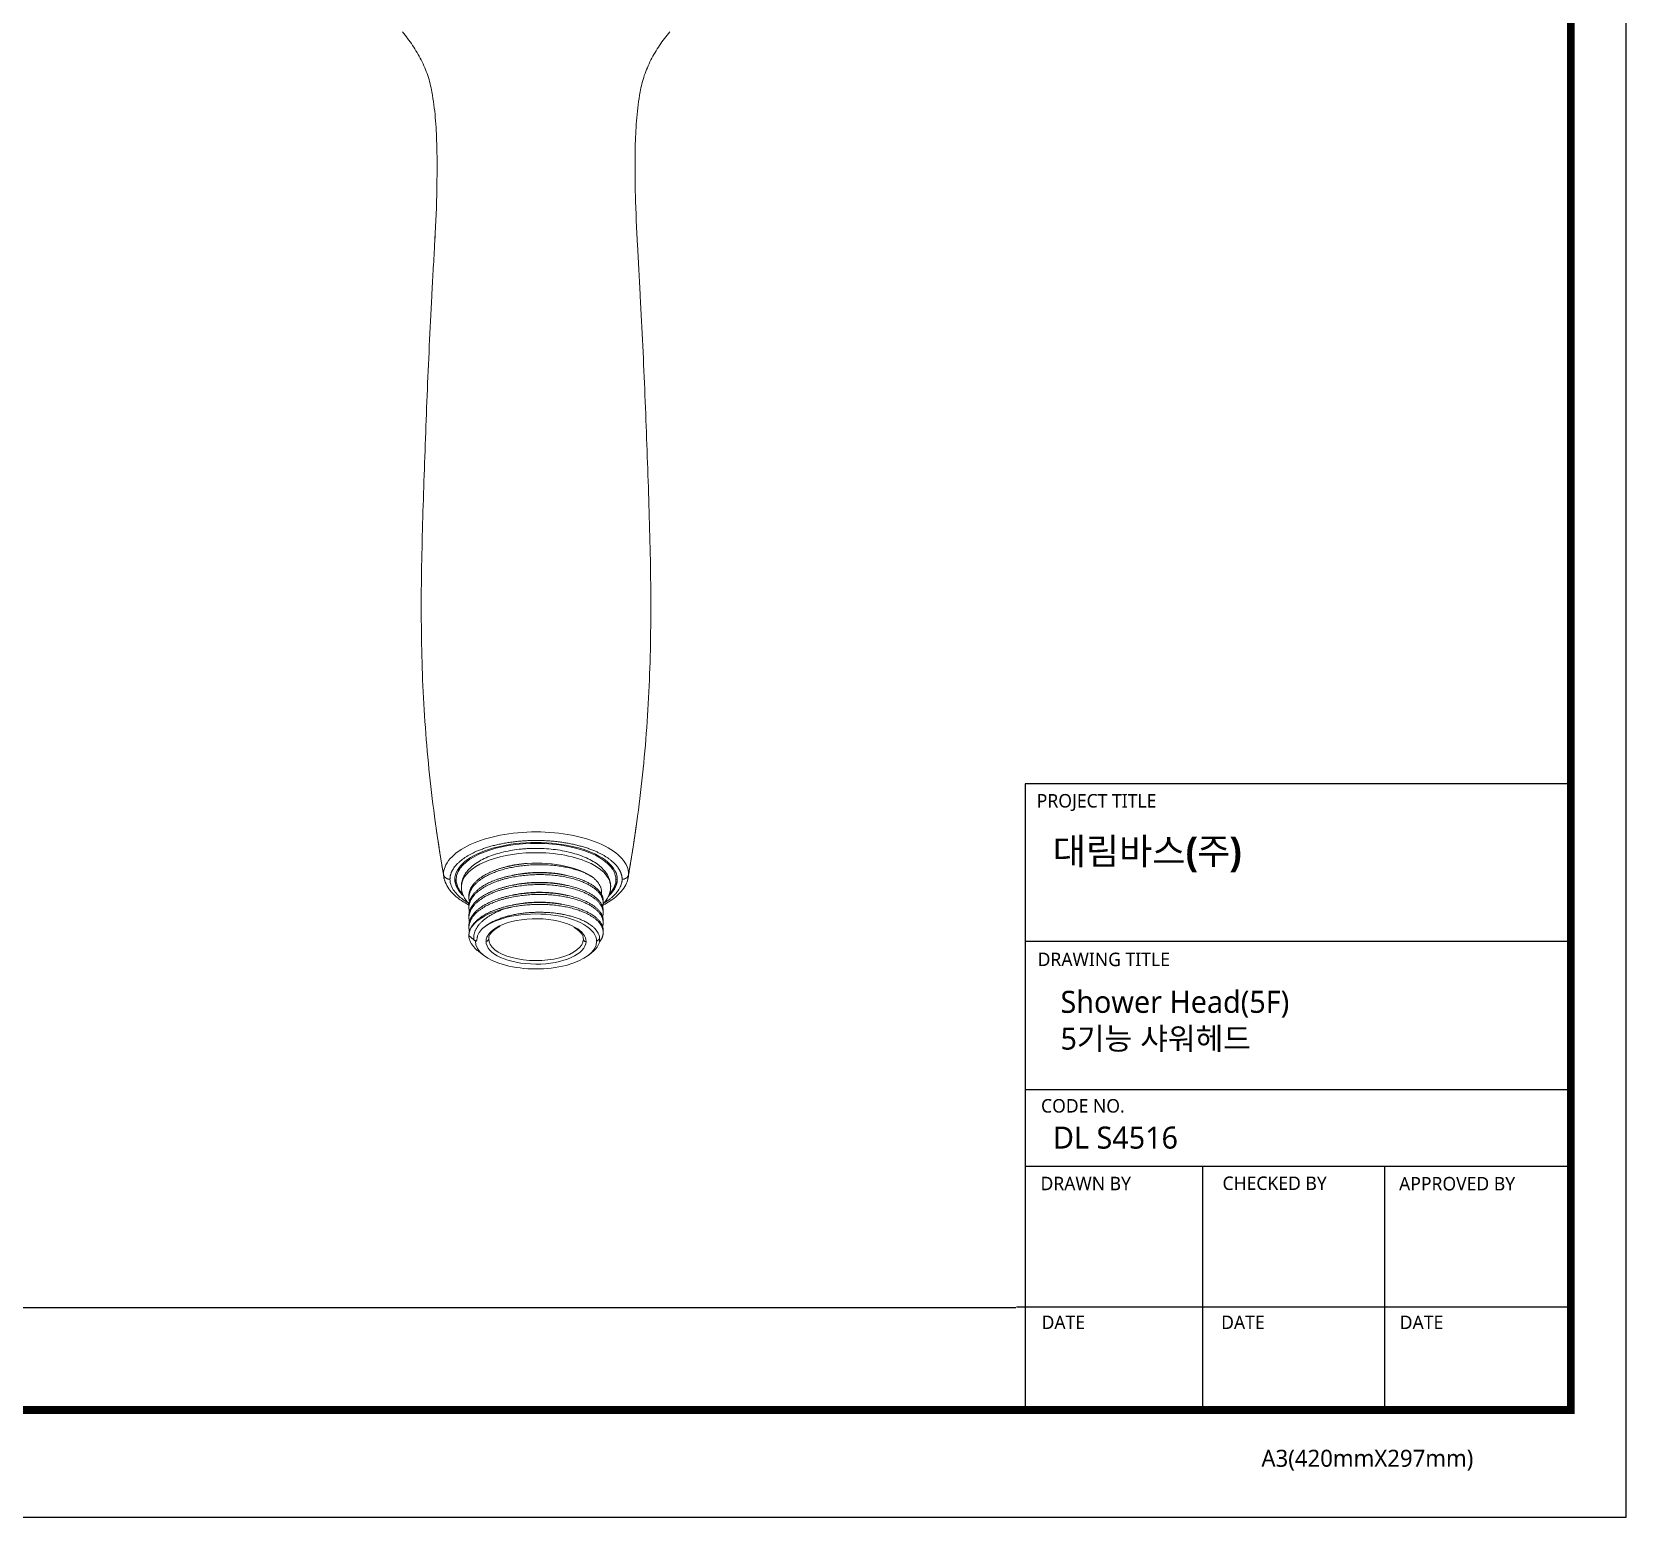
# Model space of a CAD drawing. Extents: x 541 to 1062, y 0 to 382.
# Drawn here: x 818.7 to 1062.1, y 0 to 226.8 of the extents above; entities that cross this region are included whole.
import ezdxf

# ---------------------------------------------------------------- set-up
doc = ezdxf.new("R2010")
doc.units = 0
doc.header["$LTSCALE"] = 10
doc.header["$MEASUREMENT"] = 0
doc.layers.get('0').update_dxf_attribs({"linetype": 'CONTINUOUS'})
doc.layers.add('1', color=7, linetype='CONTINUOUS')
doc.styles.add('Daelim Dimension', font='')
doc.styles.get('Daelim Dimension').set_extended_font_data('NanumGothic')

msp = doc.modelspace()

# ---------------------------------------------------------------- linework, layer by layer
at = {"color": 5, "ltscale": 40}
for p, q in [((1053.71, 111.97), (970.4, 111.97)), ((1053.71, 87.89), (970.4, 87.89)), ((1053.71, 87.89), (970.4, 87.89)), ((1053.71, 65.24), (970.4, 65.24)), ((1053.71, 65.24), (970.4, 65.24)), ((1053.71, 53.55), (970.4, 53.55)), ((1053.71, 53.55), (970.4, 53.55)), ((997.46, 53.55), (997.46, 16.36)), ((1025.23, 53.55), (1025.23, 16.36)), ((1053.71, 32.07), (969.08, 32.07)), ((1053.71, 32.07), (971.05, 32.07)), ((1053.71, 16.36), (982.31, 16.36))]:
    msp.add_line(p, q, dxfattribs=at)
at = {"color": 5, "ltscale": 0.5}
msp.add_line((970.4, 111.97), (970.4, 15.85), dxfattribs=at)
at = {"color": 5}
msp.add_line((549.21, 32.01), (968.98, 32.01), dxfattribs=at)
at = {"ltscale": 0.5}
msp.add_lwpolyline([(540.83, 0), (1062.15, 0), (1062.15, 381.98), (540.83, 381.98)], close=True, dxfattribs=at)
at = {"color": 5, "linetype": 'ByBlock', "lineweight": 200, "const_width": 1.2}
msp.add_lwpolyline([(549.21, 16.36), (1053.71, 16.36), (1053.71, 373.11), (549.21, 373.11)], close=True, dxfattribs=at)
at = {"layer": '1', "color": 7, "linetype": 'Continuous', "lineweight": 18}
for p, q in [((885.45, 94.61), (885.45, 94.89)), ((885.45, 93.1), (885.45, 93.37)), ((905.95, 93.82), (905.95, 94.1)), ((905.95, 92.31), (905.95, 92.59)), ((885.45, 91.58), (885.45, 91.86)), ((885.45, 90.07), (885.45, 90.35)), ((905.95, 90.79), (905.95, 91.07)), ((885.45, 88.8), (885.45, 88.79)), ((886.62, 87.92), (886.45, 87.93)), ((902.93, 88.24), (902.93, 88.24)), ((905.95, 89.28), (905.95, 89.56)), ((886.96, 86.36), (887.74, 85.76)), ((903.66, 85.76), (904.13, 86.12))]:
    msp.add_line(p, q, dxfattribs=at)
at = {"layer": '1', "color": 7, "linetype": 'Continuous', "lineweight": 13}
for p, q in [((885.45, 88.82), (885.45, 88.83)), ((886.2, 88.15), (885.45, 88.82)), ((904.95, 87.87), (905.41, 88.29))]:
    msp.add_line(p, q, dxfattribs=at)
at = {"layer": '1', "color": 7, "linetype": 'Continuous', "lineweight": 18}
for centre, major_axis, start_param, end_param in [((895.7, 97.38), (-12.4, 0), 4.712389, 6.723401), ((895.7, 97.34), (12.2, 0), 0.095153, 3.007016), ((895.7, 97.38), (-12.4, 0), 2.683215, 4.712389), ((895.7, 95.21), (-10.25, 0), 3.687057, 4.846963), ((895.7, 97.52), (-12.4, 0), 0.012538, 0.424431), ((895.7, 97.52), (-12.4, 0), 2.715241, 3.135576), ((895.7, 97.34), (12.2, 0), 3.389505, 3.517034), ((895.7, 97.34), (12.2, 0), 5.89576, 5.975821), ((895.7, 88.79), (-10.25, 0), 5.16907, 6.277169), ((895.7, 87.9), (9.25, 0), 6.277169, 8.937256), ((895.7, 87.9), (-7.63, 0), 3.809693, 5.547583), ((895.7, 88.79), (-10.25, 0), 6.277169, 6.325749), ((895.7, 87.9), (9.25, 0), 3.135576, 6.277169)]:
    msp.add_ellipse(centre, major_axis=major_axis, ratio=0.45399, start_param=start_param, end_param=end_param, dxfattribs=at)
at = {"layer": '1', "color": 7, "linetype": 'Continuous', "lineweight": 13}
for centre, major_axis, ratio, start_param, end_param in [((895.7, 96.28), (-11.4, 0), 0.45399, 4.851445, 6.276942), ((895.7, 96.28), (-11.4, 0), 0.45399, 3.13535, 4.851445), ((883.5, 97.56), (0.2, -0.003), 0.89099, 3.34479, 4.724197), ((895.7, 97.34), (12.2, 0), 0.45399, 3.135576, 3.389505), ((895.7, 97.34), (12.2, 0), 0.45399, 3.007016, 3.135576), ((895.7, 97.34), (12.2, 0), 0.45399, 6.277169, 6.378338), ((907.9, 97.49), (-0.2, 0.003), 0.89099, 1.582604, 3.041263), ((895.7, 97.34), (12.2, 0), 0.45399, 5.975821, 6.277169), ((895.7, 87.9), (-7.63, 0), 0.45399, 5.547583, 6.277169), ((895.7, 87.9), (-7.63, 0), 0.45399, 6.277169, 9.418761), ((888.07, 88.28), (0.4, -0.005), 0.89099, 4.724197, 6.294993), ((895.7, 88.26), (7.23, 0), 0.45399, 3.135576, 6.277169), ((895.7, 87.9), (-7.63, 0), 0.45399, 3.135576, 3.809693), ((903.33, 88.24), (-0.4, 0.005), 0.89099, 0.011808, 1.582604)]:
    msp.add_ellipse(centre, major_axis=major_axis, ratio=ratio, start_param=start_param, end_param=end_param, dxfattribs=at)
at = {"layer": '1', "color": 7, "linetype": 'Continuous', "lineweight": 18}
for points, knots in [([(875.29, 226.78), (875.84, 226.12), (876.36, 225.43), (877.32, 224), (878.21, 222.52), (878.89, 220.92), (879.44, 219.29), (879.65, 218.46), (879.8, 217.61)], [0, 0, 0, 0, 0.25, 0.25, 0.5, 0.75, 0.75, 1, 1, 1, 1]), ([(911.6, 217.61), (911.75, 218.46), (911.96, 219.29), (912.51, 220.92), (913.19, 222.52), (914.08, 224), (915.04, 225.43), (915.56, 226.12), (916.11, 226.78)], [0, 0, 0, 0, 0.25, 0.25, 0.5, 0.75, 0.75, 1, 1, 1, 1]), ([(879.8, 217.61), (880.04, 216.31), (880.2, 214.99), (880.44, 212.35), (880.5, 211.04), (880.58, 208.4), (880.59, 207.09), (880.58, 204.47), (880.57, 203.17), (880.47, 199.27), (880.34, 196.69), (880.13, 192.83), (880.06, 191.55), (879.92, 188.99), (879.85, 187.72), (879.64, 183.89), (879.52, 181.35), (879.28, 176.3), (879.17, 173.78), (878.96, 168.76), (878.87, 166.26), (878.69, 161.28), (878.6, 158.8), (878.44, 153.85), (878.37, 151.38), (878.25, 146.45), (878.2, 144), (878.15, 136.64), (878.21, 131.77), (878.53, 124.49), (878.68, 122.07), (879.05, 117.24), (879.27, 114.84), (880.06, 107.64), (880.74, 102.87), (881.57, 98.14)], [0, 0, 0, 0, 0.03125, 0.03125, 0.0625, 0.0625, 0.09375, 0.09375, 0.125, 0.125, 0.1875, 0.1875, 0.21875, 0.21875, 0.25, 0.25, 0.3125, 0.3125, 0.375, 0.375, 0.4375, 0.4375, 0.5, 0.5, 0.5625, 0.5625, 0.625, 0.625, 0.75, 0.75, 0.8125, 0.8125, 0.875, 0.875, 1, 1, 1, 1]), ([(909.83, 98.14), (910.66, 102.87), (911.34, 107.64), (912.13, 114.84), (912.35, 117.24), (912.72, 122.07), (912.87, 124.49), (913.19, 131.77), (913.25, 136.64), (913.2, 144), (913.15, 146.45), (913.03, 151.38), (912.96, 153.85), (912.8, 158.8), (912.71, 161.28), (912.53, 166.26), (912.44, 168.76), (912.23, 173.78), (912.12, 176.3), (911.88, 181.35), (911.76, 183.89), (911.55, 187.72), (911.48, 188.99), (911.34, 191.55), (911.27, 192.83), (911.06, 196.69), (910.93, 199.27), (910.84, 203.17), (910.82, 204.47), (910.81, 207.09), (910.82, 208.4), (910.9, 211.04), (910.97, 212.35), (911.2, 214.99), (911.36, 216.31), (911.6, 217.61)], [0, 0, 0, 0, 0.125, 0.125, 0.1875, 0.1875, 0.25, 0.25, 0.375, 0.375, 0.4375, 0.4375, 0.5, 0.5, 0.5625, 0.5625, 0.625, 0.625, 0.6875, 0.6875, 0.75, 0.75, 0.78125, 0.78125, 0.8125, 0.8125, 0.875, 0.875, 0.90625, 0.90625, 0.9375, 0.9375, 0.96875, 0.96875, 1, 1, 1, 1]), ([(894.21, 102.06), (893.96, 102.04), (893.24, 101.99), (892.08, 101.84), (890.75, 101.57), (889.49, 101.23), (888.32, 100.81), (887.26, 100.3), (886.33, 99.72), (885.57, 99.08), (884.98, 98.39), (884.58, 97.69), (884.35, 97), (884.31, 96.54), (884.32, 96.32)], [0, 0, 0, 0, 0.047848, 0.138584, 0.229612, 0.321077, 0.413172, 0.506102, 0.600015, 0.694751, 0.778988, 0.858844, 0.93518, 1, 1, 1, 1]), ([(892.04, 99.5), (892.09, 99.51), (892.13, 99.52), (892.29, 99.55), (892.41, 99.57), (892.64, 99.61), (892.76, 99.63), (893.11, 99.68), (893.59, 99.75), (894.08, 99.8), (894.33, 99.82)], [0, 0, 0, 0, 0.06206, 0.06206, 0.218384, 0.218384, 0.374707, 0.374707, 0.687353, 1, 1, 1, 1]), ([(907.08, 96.23), (907.09, 96.28), (907.12, 96.6), (907, 97.17), (906.72, 97.9), (906.27, 98.59), (905.65, 99.25), (904.87, 99.86), (903.93, 100.41), (902.85, 100.9), (901.66, 101.31), (900.38, 101.64), (899.04, 101.88), (897.64, 102.04), (896.21, 102.11), (895.07, 102.11), (894.4, 102.07), (894.21, 102.06)], [0, 0, 0, 0, 0.013784, 0.07953, 0.145035, 0.21244, 0.283362, 0.35795, 0.434879, 0.51242, 0.589563, 0.666176, 0.742337, 0.818175, 0.893817, 0.969382, 1, 1, 1, 1]), ([(881.57, 98.14), (881.58, 98.09), (881.59, 98.04), (881.63, 97.95), (881.65, 97.9), (881.71, 97.8), (881.74, 97.76), (881.82, 97.68), (881.86, 97.64), (881.95, 97.56), (882, 97.53), (882.11, 97.48), (882.16, 97.46), (882.28, 97.42), (882.33, 97.41), (882.45, 97.39), (882.5, 97.39), (882.56, 97.39)], [0, 0, 0, 0, 0.125, 0.125, 0.25, 0.25, 0.375, 0.375, 0.5, 0.5, 0.625, 0.625, 0.75, 0.75, 0.875, 0.875, 1, 1, 1, 1]), ([(904.46, 97.62), (904.59, 97.51), (904.71, 97.4), (904.93, 97.18), (905.13, 96.96), (905.29, 96.73), (905.43, 96.49), (905.49, 96.38), (905.55, 96.23), (905.56, 96.2), (905.58, 96.14), (905.6, 96.11), (905.62, 96.02), (905.64, 95.95), (905.68, 95.77), (905.7, 95.65), (905.72, 95.41), (905.71, 95.29), (905.7, 95.15), (905.69, 95.12), (905.69, 95.1)], [0, 0, 0, 0, 0.138802, 0.138802, 0.277604, 0.416406, 0.416406, 0.555208, 0.555208, 0.589909, 0.589909, 0.62461, 0.62461, 0.694011, 0.694011, 0.832813, 0.832813, 0.971615, 0.971615, 1, 1, 1, 1]), ([(908.85, 97.38), (908.85, 97.38), (908.87, 97.38), (908.9, 97.38), (908.95, 97.39), (909.02, 97.39), (909.11, 97.41), (909.22, 97.45), (909.35, 97.5), (909.44, 97.56), (909.5, 97.6), (909.53, 97.62), (909.56, 97.65), (909.58, 97.67), (909.61, 97.7), (909.63, 97.72), (909.65, 97.75), (909.67, 97.77), (909.69, 97.8), (909.71, 97.83), (909.73, 97.86), (909.74, 97.88), (909.76, 97.91), (909.77, 97.94), (909.78, 97.97), (909.79, 98), (909.8, 98.03), (909.81, 98.05), (909.82, 98.08), (909.83, 98.11), (909.83, 98.13), (909.83, 98.14)], [0, 0, 0, 0, 0.009749, 0.032684, 0.06924, 0.120049, 0.185852, 0.267354, 0.364989, 0.478602, 0.505443, 0.532183, 0.558803, 0.585285, 0.61161, 0.637763, 0.663725, 0.689481, 0.715017, 0.740319, 0.765372, 0.790165, 0.814687, 0.838926, 0.862873, 0.88652, 0.909858, 0.932881, 0.955582, 0.977957, 1, 1, 1, 1]), ([(909.69, 97.31), (909.71, 97.38), (909.79, 97.66), (909.82, 97.93), (909.83, 98.14)], [0, 0, 0, 0, 0.263623, 1, 1, 1, 1]), ([(881.76, 97.2), (881.86, 96.85), (882.16, 96.18), (882.86, 95.31), (883.59, 94.64), (884.41, 94.04), (885.05, 93.67), (885.46, 93.46)], [0, 0, 0, 0, 0.236239, 0.457768, 0.634453, 0.778069, 1, 1, 1, 1]), ([(884.32, 96.32), (884.31, 96.27), (884.28, 95.96), (884.4, 95.39), (884.68, 94.65), (885.07, 94.05), (885.37, 93.71), (885.5, 93.58)], [0, 0, 0, 0, 0.054115, 0.312228, 0.569391, 0.834018, 1, 1, 1, 1]), ([(905.72, 93.4), (905.76, 93.43), (906.01, 93.68), (906.42, 94.16), (906.82, 94.86), (907.05, 95.55), (907.09, 96.01), (907.08, 96.23)], [0, 0, 0, 0, 0.048141, 0.310818, 0.559832, 0.797872, 1, 1, 1, 1]), ([(905.73, 93.35), (906.07, 93.52), (906.74, 93.88), (907.69, 94.53), (908.58, 95.32), (909.3, 96.26), (909.58, 96.94), (909.67, 97.28)], [0, 0, 0, 0, 0.170996, 0.347926, 0.550739, 0.779898, 1, 1, 1, 1]), ([(886.2, 88.15), (886.19, 88.27), (886.18, 88.39), (886.18, 88.62), (886.2, 88.86), (886.28, 89.21), (886.36, 89.44), (886.44, 89.61), (886.47, 89.67), (886.52, 89.79), (886.55, 89.84), (886.65, 90.01), (886.8, 90.24), (886.98, 90.46), (887.12, 90.62), (887.17, 90.67), (887.27, 90.78), (887.33, 90.83), (887.49, 90.99), (887.61, 91.09), (887.79, 91.24), (887.86, 91.29), (887.99, 91.39), (888.06, 91.44), (888.26, 91.59), (888.55, 91.78), (889.01, 92.05), (889.5, 92.3), (889.85, 92.46), (890.08, 92.56), (890.13, 92.58), (890.22, 92.61), (890.26, 92.63), (890.4, 92.69), (890.5, 92.73), (890.79, 92.83), (890.98, 92.9), (891.18, 92.97)], [0, 0, 0, 0, 0.0625, 0.0625, 0.125, 0.1875, 0.25, 0.25, 0.28125, 0.28125, 0.3125, 0.3125, 0.375, 0.4375, 0.4375, 0.46875, 0.46875, 0.5, 0.5, 0.5625, 0.5625, 0.59375, 0.59375, 0.625, 0.625, 0.6875, 0.75, 0.8125, 0.875, 0.875, 0.890625, 0.890625, 0.90625, 0.90625, 0.9375, 0.9375, 1, 1, 1, 1]), ([(892.6, 93.55), (892.52, 93.53), (892.36, 93.5), (892.18, 93.47), (892.07, 93.44), (892.04, 93.44), (892.04, 93.44)], [0, 0, 0, 0, 0.235222, 0.472051, 0.722866, 1, 1, 1, 1]), ([(905.41, 88.29), (905.41, 88.4), (905.4, 88.52), (905.35, 88.75), (905.28, 88.97), (905.17, 89.2), (905.03, 89.42), (904.96, 89.53), (904.85, 89.66), (904.82, 89.69), (904.78, 89.75), (904.71, 89.83), (904.63, 89.91), (904.47, 90.06), (904.24, 90.27), (903.97, 90.46), (903.68, 90.65), (903.52, 90.75), (903.32, 90.86), (903.28, 90.88), (903.2, 90.93), (903.15, 90.95), (903.02, 91.01), (902.94, 91.06), (902.67, 91.18), (902.3, 91.34), (901.7, 91.56), (901.27, 91.69), (900.99, 91.76), (900.94, 91.78), (900.83, 91.81), (900.77, 91.82), (900.6, 91.86), (900.48, 91.89), (900.13, 91.97), (899.66, 92.07), (898.93, 92.18), (898.43, 92.24), (898.04, 92.28), (897.92, 92.29), (897.66, 92.31), (897.53, 92.32), (897.14, 92.34), (896.88, 92.35), (896.35, 92.36), (895.83, 92.36), (895.31, 92.34), (894.91, 92.32), (894.78, 92.31), (894.59, 92.29), (894.52, 92.29), (894.39, 92.28), (894.32, 92.27), (894, 92.24), (893.74, 92.21), (893.24, 92.14), (892.99, 92.1), (892.49, 92.02), (892.25, 91.97), (891.89, 91.89), (891.77, 91.86), (891.59, 91.82), (891.53, 91.8), (891.42, 91.77), (891.36, 91.75), (891.07, 91.68), (890.85, 91.61), (890.41, 91.47), (889.99, 91.32), (889.6, 91.15), (889.31, 91.02), (889.22, 90.98), (889.08, 90.91), (889.03, 90.89), (888.94, 90.84), (888.9, 90.82), (888.68, 90.7), (888.35, 90.5), (888.05, 90.3), (887.78, 90.09), (887.65, 89.98), (887.53, 89.87)], [0, 0, 0, 0, 0.03125, 0.03125, 0.0625, 0.09375, 0.09375, 0.125, 0.125, 0.132812, 0.132812, 0.140625, 0.15625, 0.15625, 0.1875, 0.21875, 0.21875, 0.25, 0.25, 0.257812, 0.257812, 0.265625, 0.265625, 0.28125, 0.28125, 0.3125, 0.34375, 0.375, 0.375, 0.382812, 0.382812, 0.390625, 0.390625, 0.40625, 0.40625, 0.4375, 0.46875, 0.5, 0.5, 0.515625, 0.515625, 0.53125, 0.53125, 0.5625, 0.5625, 0.59375, 0.625, 0.625, 0.640625, 0.640625, 0.648437, 0.648437, 0.65625, 0.65625, 0.6875, 0.6875, 0.71875, 0.71875, 0.75, 0.75, 0.765625, 0.765625, 0.773437, 0.773437, 0.78125, 0.78125, 0.8125, 0.8125, 0.84375, 0.875, 0.875, 0.890625, 0.890625, 0.898438, 0.898438, 0.90625, 0.90625, 0.9375, 0.96875, 0.96875, 1, 1, 1, 1]), ([(888.47, 88.27), (888.47, 88.34), (888.49, 88.55), (888.62, 88.89), (888.92, 89.32), (889.4, 89.74), (889.85, 90.05), (890.17, 90.19), (890.22, 90.21)], [0, 0, 0, 0, 0.110754, 0.323872, 0.52735, 0.743428, 0.956506, 1, 1, 1, 1]), ([(885.46, 88.59), (885.48, 88.44), (885.51, 88.29), (885.61, 87.99), (885.74, 87.7), (885.93, 87.41), (886.09, 87.2), (886.15, 87.13), (886.22, 87.04), (886.24, 87.02), (886.27, 86.98), (886.32, 86.93), (886.37, 86.88), (886.54, 86.71), (886.69, 86.57), (886.89, 86.42), (886.92, 86.39), (886.95, 86.36)], [0, 0, 0, 0, 0.192031, 0.192031, 0.384061, 0.576092, 0.576092, 0.672107, 0.672107, 0.696111, 0.696111, 0.720115, 0.768123, 0.768123, 0.960153, 0.960153, 1, 1, 1, 1]), ([(887.53, 89.87), (887.4, 89.74), (887.28, 89.61), (887.08, 89.34), (886.99, 89.21), (886.85, 88.93), (886.79, 88.8), (886.74, 88.62), (886.73, 88.58), (886.72, 88.51), (886.71, 88.48), (886.69, 88.37), (886.68, 88.3), (886.68, 88.23)], [0, 0, 0, 0, 0.25, 0.25, 0.5, 0.5, 0.75, 0.75, 0.8125, 0.8125, 0.875, 0.875, 1, 1, 1, 1]), ([(901.48, 90.05), (901.6, 89.98), (901.94, 89.79), (902.37, 89.43), (902.72, 89), (902.9, 88.6), (902.93, 88.35), (902.93, 88.24)], [0, 0, 0, 0, 0.118422, 0.347232, 0.575509, 0.805728, 1, 1, 1, 1]), ([(904.14, 86.13), (904.19, 86.17), (904.24, 86.21), (904.44, 86.38), (904.58, 86.5), (904.73, 86.67), (904.76, 86.7), (904.82, 86.77), (904.9, 86.87), (904.97, 86.97), (905.11, 87.17), (905.26, 87.44), (905.35, 87.72), (905.39, 87.93), (905.4, 88), (905.41, 88.11), (905.41, 88.14), (905.41, 88.21), (905.41, 88.25), (905.41, 88.29)], [0, 0, 0, 0, 0.063933, 0.063933, 0.251147, 0.251147, 0.29795, 0.29795, 0.344753, 0.43836, 0.43836, 0.625573, 0.812787, 0.812787, 0.906393, 0.906393, 0.953197, 0.953197, 1, 1, 1, 1])]:
    msp.add_open_spline(points, degree=3, knots=knots, dxfattribs=at)
for points, degree in [([(880.31, 196.1), (880.29, 195.78), (880.28, 195.46), (880.26, 195.15)], 3), ([(880.31, 106.16), (880.92, 101.74), (881.69, 97.39)], 2), ([(909.71, 97.38), (910.47, 101.71), (911.08, 106.09)], 2), ([(881.68, 97.39), (881.7, 97.34), (881.72, 97.28), (881.73, 97.23)], 3), ([(892.5, 98.07), (892.26, 98.03), (892.02, 97.98)], 2), ([(892.05, 99.5), (892.04, 99.5)], 1), ([(900.22, 98.01), (899.98, 98.06), (899.74, 98.11)], 2), ([(892.5, 96.56), (892.27, 96.51), (892.04, 96.47)], 2), ([(892.57, 95.06), (892.35, 95.01), (892.12, 94.97)], 2), ([(900.23, 94.98), (900, 95.02), (899.77, 95.07)], 2), ([(900.27, 96.49), (900.04, 96.53), (899.79, 96.58)], 2), ([(892.49, 92.01), (892.38, 91.99)], 1), ([(899.92, 92.01), (899.74, 92.05)], 1), ([(886.2, 88.14), (886.2, 88.15), (886.2, 88.15), (886.2, 88.15)], 3), ([(886.45, 87.93), (886.37, 88), (886.28, 88.07), (886.2, 88.14)], 3), ([(886.62, 87.92), (886.2, 88.14)], 1), ([(886.68, 88.23), (886.65, 88.13), (886.63, 88.03), (886.62, 87.92)], 3)]:
    msp.add_open_spline(points, degree=degree, dxfattribs=at)
at = {"layer": '1', "color": 7, "linetype": 'Continuous', "lineweight": 13}
for points, degree, knots in [([(909.83, 98.14), (909.82, 98.52), (909.75, 98.92), (909.42, 99.73), (909.16, 100.15), (908.12, 101.34), (907.07, 102.07), (904.46, 103.29), (902.89, 103.78), (899.44, 104.45), (897.59, 104.62), (893.82, 104.62), (891.95, 104.44), (888.53, 103.78), (886.94, 103.29), (884.33, 102.07), (883.29, 101.34), (882.24, 100.14), (881.97, 99.72), (881.65, 98.92), (881.58, 98.52), (881.57, 98.14)], 3, [0, 0, 0, 0, 0.057348, 0.057348, 0.120573, 0.120573, 0.247024, 0.247024, 0.373475, 0.373475, 0.499926, 0.499926, 0.626377, 0.626377, 0.752827, 0.752827, 0.879278, 0.879278, 0.942503, 0.942503, 1, 1, 1, 1]), ([(908.85, 97.38), (908.84, 98.55), (907.81, 99.66), (906.8, 100.75), (904.97, 101.58), (903.15, 102.4), (900.73, 102.86), (898.3, 103.32), (895.71, 103.32), (893.13, 103.32), (890.69, 102.86), (888.26, 102.41), (886.44, 101.58), (884.62, 100.76), (883.59, 99.66), (882.56, 98.56), (882.56, 97.39)], 2, [0, 0, 0, 0.125, 0.125, 0.25, 0.25, 0.375, 0.375, 0.5, 0.5, 0.625, 0.625, 0.75, 0.75, 0.875, 0.875, 1, 1, 1]), ([(885.32, 93.79), (885.05, 93.94), (884.76, 94.13), (884.02, 94.69), (883.56, 95.11), (883.02, 95.86), (882.86, 96.14), (882.63, 96.73), (882.56, 97.05), (882.56, 97.39)], 3, [0, 0, 0, 0, 0.255329, 0.255329, 0.627664, 0.627664, 0.813832, 0.813832, 1, 1, 1, 1]), ([(908.85, 97.38), (908.84, 97.31), (908.84, 97.22), (908.82, 97.08), (908.81, 97.02), (908.8, 96.94), (908.79, 96.9), (908.78, 96.85), (908.77, 96.83), (908.77, 96.81), (908.77, 96.8), (908.73, 96.67), (908.7, 96.55), (908.64, 96.41), (908.63, 96.37), (908.6, 96.31), (908.59, 96.28), (908.57, 96.25), (908.57, 96.23), (908.56, 96.23), (908.56, 96.22), (908.56, 96.22), (908.56, 96.22), (908.56, 96.22), (908.43, 95.94), (908.28, 95.71), (908.07, 95.44), (908.01, 95.36), (907.92, 95.25), (907.89, 95.22), (907.85, 95.18), (907.83, 95.16), (907.81, 95.13), (907.8, 95.12), (907.8, 95.12), (907.79, 95.12), (907.68, 94.99), (907.53, 94.85), (907.24, 94.59), (907.13, 94.5), (906.94, 94.35), (906.87, 94.3), (906.76, 94.23), (906.71, 94.19), (906.65, 94.15), (906.61, 94.12), (906.59, 94.11), (906.41, 93.98), (906.25, 93.88), (906.09, 93.79)], 3, [0, 0, 0, 0, 0.076605, 0.076605, 0.114907, 0.114907, 0.134059, 0.143634, 0.148422, 0.148422, 0.15321, 0.15321, 0.229815, 0.229815, 0.268117, 0.268117, 0.287268, 0.296844, 0.301632, 0.304026, 0.305223, 0.305821, 0.305821, 0.30642, 0.30642, 0.459629, 0.459629, 0.536234, 0.536234, 0.574537, 0.574537, 0.593688, 0.603263, 0.608051, 0.608051, 0.612839, 0.612839, 0.766049, 0.766049, 0.842654, 0.842654, 0.880956, 0.880956, 0.900107, 0.909683, 0.909683, 0.919259, 0.919259, 1, 1, 1, 1])]:
    msp.add_open_spline(points, degree=degree, knots=knots, dxfattribs=at)
at = {"layer": '1', "color": 7, "linetype": 'Continuous', "lineweight": 18}
for points, weights, knots in [([(894.33, 99.82), (893.07, 99.71), (891.9, 99.47), (888.8, 98.83), (887.03, 97.48), (885.47, 96.29), (885.45, 94.89)], [0.976671432021, 0.980817441064, 1, 0.951056516295, 1, 0.956740437993, 0.989952330953], [0, 0, 0, 0.172218, 0.172218, 0.611623, 0.611623, 1, 1, 1]), ([(885.45, 94.61), (885.47, 96), (887.01, 97.18), (888.77, 98.54), (891.86, 99.18), (894.95, 99.82), (898.18, 99.53), (901.41, 99.24), (903.55, 98.16), (904.06, 97.91), (904.46, 97.62)], [0.989526132433, 0.957020087898, 1, 0.951056516295, 1, 0.951056516295, 1, 0.951056516295, 1, 0.988039862482, 0.981925033823], [0, 0, 0, 0.213014, 0.213014, 0.455584, 0.455584, 0.698154, 0.698154, 0.940724, 0.940724, 1, 1, 1]), ([(905.95, 94.08), (905.95, 94.24), (905.93, 94.39), (905.71, 95.83), (903.58, 96.91), (901.45, 98), (898.22, 98.3), (894.99, 98.59), (891.9, 97.95), (888.8, 97.32), (887.03, 95.96), (885.47, 94.77), (885.45, 93.37)], [0.989952330953, 0.994316078302, 1, 0.951056516295, 1, 0.951056516295, 1, 0.951056516295, 1, 0.951056516295, 1, 0.956740437993, 0.989952330953], [0, 0, 0, 0.023226, 0.023226, 0.223226, 0.223226, 0.423226, 0.423226, 0.623226, 0.623226, 0.823226, 0.823226, 1, 1, 1]), ([(885.45, 93.1), (885.47, 94.48), (887.01, 95.67), (888.77, 97.03), (891.86, 97.67), (894.95, 98.31), (898.18, 98.02), (901.41, 97.73), (903.55, 96.65), (905.69, 95.56), (905.93, 94.13), (905.95, 93.96), (905.95, 93.8)], [0.989526132433, 0.957020087898, 1, 0.951056516295, 1, 0.951056516295, 1, 0.951056516295, 1, 0.951056516295, 1, 0.994036428397, 0.989526132433], [0, 0, 0, 0.175631, 0.175631, 0.375631, 0.375631, 0.575631, 0.575631, 0.775631, 0.775631, 0.975631, 0.975631, 1, 1, 1]), ([(899.73, 98.11), (898.86, 98.28), (897.91, 98.36), (895.15, 98.6), (892.5, 98.07)], [0.977920927408, 0.983180237269, 1, 0.952677574609, 0.996865265595], [0, 0, 0, 0.262226, 0.262226, 1, 1, 1]), ([(905.95, 92.56), (905.95, 92.72), (905.93, 92.88), (905.71, 94.31), (903.58, 95.4), (901.45, 96.48), (898.22, 96.78), (894.99, 97.08), (891.9, 96.44), (888.8, 95.8), (887.03, 94.45), (885.47, 93.26), (885.45, 91.86)], [0.989952330953, 0.994316078302, 1, 0.951056516295, 1, 0.951056516295, 1, 0.951056516295, 1, 0.951056516295, 1, 0.956740437993, 0.989952330953], [0, 0, 0, 0.023226, 0.023226, 0.223226, 0.223226, 0.423226, 0.423226, 0.623226, 0.623226, 0.823226, 0.823226, 1, 1, 1]), ([(885.45, 91.58), (885.47, 92.97), (887.01, 94.15), (888.77, 95.51), (891.86, 96.15), (894.95, 96.79), (898.18, 96.5), (901.41, 96.21), (903.55, 95.13), (905.69, 94.05), (905.93, 92.62), (905.95, 92.45), (905.95, 92.28)], [0.989526132433, 0.957020087898, 1, 0.951056516295, 1, 0.951056516295, 1, 0.951056516295, 1, 0.951056516295, 1, 0.994036428397, 0.989526132433], [0, 0, 0, 0.175631, 0.175631, 0.375631, 0.375631, 0.575631, 0.575631, 0.775631, 0.775631, 0.975631, 0.975631, 1, 1, 1]), ([(905.95, 91.05), (905.95, 91.21), (905.93, 91.37), (905.71, 92.8), (903.58, 93.88), (901.45, 94.97), (898.22, 95.27), (894.99, 95.56), (891.9, 94.92), (888.8, 94.29), (887.03, 92.93), (885.47, 91.74), (885.45, 90.35)], [0.989952330953, 0.994316078302, 1, 0.951056516295, 1, 0.951056516295, 1, 0.951056516295, 1, 0.951056516295, 1, 0.956740437993, 0.989952330953], [0, 0, 0, 0.023226, 0.023226, 0.223226, 0.223226, 0.423226, 0.423226, 0.623226, 0.623226, 0.823226, 0.823226, 1, 1, 1]), ([(885.45, 90.07), (885.47, 91.45), (887.01, 92.64), (888.77, 94), (891.86, 94.64), (894.95, 95.28), (898.18, 94.99), (901.41, 94.7), (903.55, 93.62), (905.69, 92.53), (905.93, 91.1), (905.95, 90.93), (905.95, 90.77)], [0.989526132433, 0.957020087898, 1, 0.951056516295, 1, 0.951056516295, 1, 0.951056516295, 1, 0.951056516295, 1, 0.994036428397, 0.989526132433], [0, 0, 0, 0.175631, 0.175631, 0.375631, 0.375631, 0.575631, 0.575631, 0.775631, 0.775631, 0.975631, 0.975631, 1, 1, 1]), ([(899.79, 96.58), (898.89, 96.76), (897.91, 96.85), (895.15, 97.09), (892.5, 96.56)], [0.977557960027, 0.982575976958, 1, 0.952654799214, 0.996907820204], [0, 0, 0, 0.269017, 0.269017, 1, 1, 1]), ([(899.77, 95.07), (898.88, 95.25), (897.91, 95.33), (895.2, 95.57), (892.58, 95.06)], [0.977700980476, 0.982820054904, 1, 0.953406606127, 0.995525506037], [0, 0, 0, 0.269391, 0.269391, 1, 1, 1]), ([(885.53, 93.96), (885.5, 94.1), (885.48, 94.24), (885.45, 94.42), (885.45, 94.61)], [0.991656299626, 0.995394844861, 1, 0.994036428397, 0.989526132433], [0, 0, 0, 0.435734, 0.435734, 1, 1, 1]), ([(905.95, 89.53), (905.95, 89.69), (905.93, 89.85), (905.71, 91.28), (903.58, 92.37), (901.45, 93.46), (898.22, 93.75), (894.99, 94.05), (891.9, 93.41), (888.8, 92.77), (887.03, 91.42), (885.47, 90.23), (885.45, 88.83)], [0.989952330953, 0.994316078302, 1, 0.951056516295, 1, 0.951056516295, 1, 0.951056516295, 1, 0.951056516295, 1, 0.956740437993, 0.989952330953], [0, 0, 0, 0.023226, 0.023226, 0.223226, 0.223226, 0.423226, 0.423226, 0.623226, 0.623226, 0.823226, 0.823226, 1, 1, 1]), ([(885.53, 92.44), (885.5, 92.58), (885.48, 92.73), (885.45, 92.91), (885.45, 93.1)], [0.991656299626, 0.995394844861, 1, 0.994036428397, 0.989526132433], [0, 0, 0, 0.435734, 0.435734, 1, 1, 1]), ([(891.18, 92.97), (891.52, 93.05), (891.86, 93.12), (894.95, 93.76), (898.18, 93.47), (901.41, 93.18), (903.55, 92.1), (905.69, 91.02), (905.93, 89.59), (905.95, 89.42), (905.95, 89.25)], [0.98987242893, 0.994263968555, 1, 0.951056516295, 1, 0.951056516295, 1, 0.951056516295, 1, 0.994036428397, 0.989526132433], [0, 0, 0, 0.036183, 0.036183, 0.344916, 0.344916, 0.653649, 0.653649, 0.962382, 0.962382, 1, 1, 1]), ([(899.63, 93.58), (898.8, 93.74), (897.91, 93.82), (895.2, 94.06), (892.58, 93.55)], [0.978528522444, 0.984096904094, 1, 0.953420716181, 0.995500004121], [0, 0, 0, 0.254521, 0.254521, 1, 1, 1]), ([(885.53, 90.93), (885.5, 91.07), (885.48, 91.21), (885.45, 91.4), (885.45, 91.58)], [0.991656299626, 0.995394844861, 1, 0.994036428397, 0.989526132433], [0, 0, 0, 0.435734, 0.435734, 1, 1, 1]), ([(885.53, 89.41), (885.5, 89.55), (885.48, 89.7), (885.45, 89.88), (885.45, 90.07)], [0.991656299626, 0.995394844861, 1, 0.994036428397, 0.989526132433], [0, 0, 0, 0.435734, 0.435734, 1, 1, 1])]:
    msp.add_rational_spline(points, weights, degree=2, knots=knots, dxfattribs=at)
at = {"layer": '1', "color": 7, "linetype": 'Continuous', "lineweight": 13}
msp.add_open_spline([(881.57, 98.14), (881.57, 97.89), (881.61, 97.64), (881.68, 97.39)], degree=3, dxfattribs=at)
at = {"layer": '1', "color": 7, "linetype": 'Continuous', "lineweight": 18}
for points, weights in [([(905.95, 93.8), (905.95, 93.5), (905.85, 93.21)], [0.989526132433, 0.981608108691, 0.978168986438]), ([(905.95, 92.28), (905.95, 91.98), (905.85, 91.69)], [0.989526132433, 0.981608108691, 0.978168986438]), ([(905.95, 90.77), (905.95, 90.47), (905.85, 90.18)], [0.989526132433, 0.981608108691, 0.978168986438]), ([(885.45, 88.83), (885.45, 88.82), (885.45, 88.8)], [0.989952330953, 0.990314580355, 0.99068592737]), ([(905.95, 89.25), (905.94, 88.53), (905.4, 87.86)], [0.989526132433, 0.970624665758, 0.977246034564])]:
    msp.add_rational_spline(points, weights, degree=2, dxfattribs=at)

# ---------------------------------------------------------------- texts
at = {"color": 5, "ltscale": 40, "style": 'Daelim Dimension'}
for s, height, p in [('PROJECT TITLE', 2.0573, (972.16, 108.35)), ('DRAWING TITLE', 2.0573, (972.29, 84.13)), ('CODE NO.', 2.057, (972.81, 61.77)), ('DRAWN BY', 2.057, (972.73, 49.91)), ('CHECKED BY', 2.057, (1000.52, 49.95)), ('APPROVED BY', 2.0573, (1027.48, 49.88)), ('DATE', 2.057, (972.89, 28.71)), ('DATE', 2.057, (1000.31, 28.71)), ('DATE', 2.057, (1027.58, 28.71)), ('A3(420mmX297mm)', 2.5965, (1006.46, 7.69))]:
    msp.add_text(s, height=height, dxfattribs=at).set_placement(p)
at = {"attachment_point": 1, "style": 'Daelim Dimension'}
for s, insert, char_height, width in [('{\\fPretendard Variable SemiBold|b0|i0|c129|p2;\\C7;대림바스(주)}', (974.61, 103.7), 4.0328, 64.8167), ('DL S4516', (974.64, 59.63), 3.367, 56.6575)]:
    msp.add_mtext(s, dxfattribs=dict(at, insert=insert, char_height=char_height, width=width))
at = {"color": 7, "insert": (974.64, 80.36), "char_height": 3.3667, "width": 56.6575, "attachment_point": 1, "style": 'Daelim Dimension'}
msp.add_mtext(' Shower Head(5F)\\P 5{\\fGulim|b0|i0|c129|p50;기능 샤워헤드}', dxfattribs=at)

doc.saveas('drawing.dxf')
